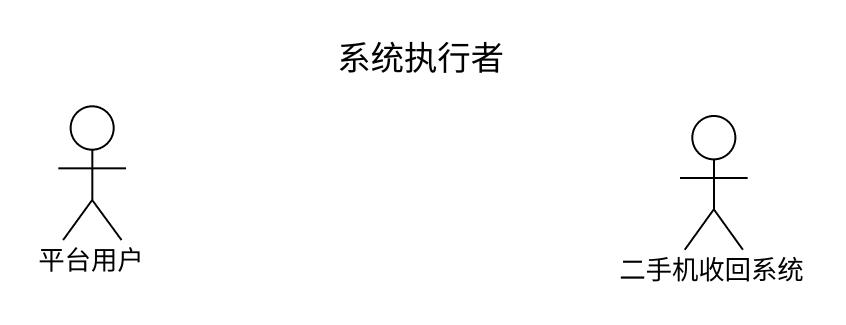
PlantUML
@startuml
title 系统执行者
actor 平台用户
actor 二手机收回系统
@enduml
